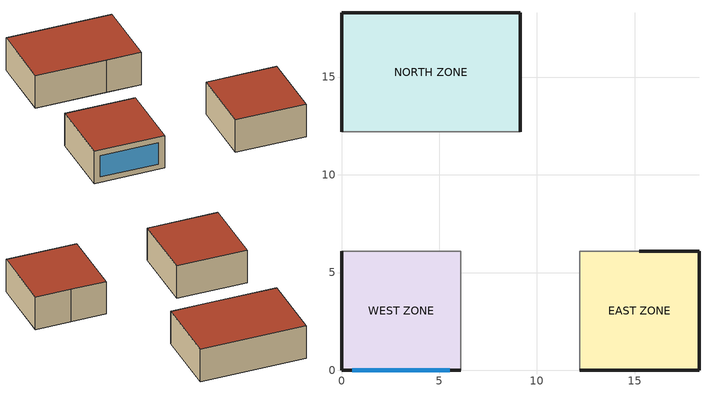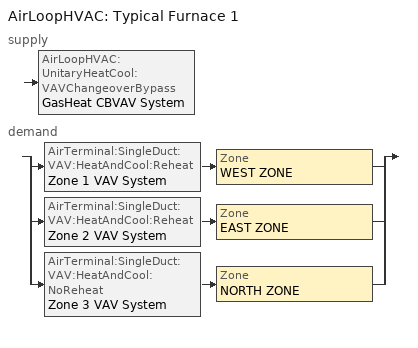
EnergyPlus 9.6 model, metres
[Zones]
WEST ZONE
 floor adiabatic (FLOOR SLAB 8 IN): 0,0 0,6.1 6.1,6.1 6.1,0 z0
 wall outside (EXTWALL80): 0,6.1 0,0 6.1,0 z0:3.05
 wall to NORTH ZONE (PARTITION06): 6.1,6.1 0,6.1 z0:3.05
 wall to EAST ZONE (PARTITION06): 6.1,0 6.1,6.1 z0:3.05
 window (WIN-CON-LIGHT): 0.55,0 5.55,0 z0.5:2.5
 roof outside (ROOF34): 0,6.1 0,0 6.1,0 6.1,6.1 z3.05
EAST ZONE
 floor adiabatic (FLOOR SLAB 8 IN): 12.19,0 12.19,6.1 18.29,6.1 18.29,0 z0
 wall outside (EXTWALL80): 12.19,0 18.29,0 18.29,6.1 15.24,6.1 z0:3.05
 wall to NORTH ZONE (PARTITION06): 15.24,6.1 12.19,6.1 z0:3.05
 roof outside (ROOF34): 12.19,6.1 12.19,0 18.29,0 18.29,6.1 z3.05
NORTH ZONE
 floor adiabatic (FLOOR SLAB 8 IN): 0,12.19 0,18.29 9.14,18.29 9.14,12.19 z0
 wall outside (EXTWALL80): 9.14,12.19 9.14,18.29 0,18.29 0,12.19 z0:3.05
 roof outside (ROOF34): 0,18.29 0,12.19 9.14,12.19 9.14,18.29 z3.05
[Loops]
AirLoopHVAC 'Typical Furnace 1'
 supply: AirLoopHVAC:UnitaryHeatCool:VAVChangeoverBypass 'GasHeat CBVAV System'
 demand: split
  | AirTerminal:SingleDuct:VAV:HeatAndCool:Reheat 'Zone 1 VAV System' > Zone 'WEST ZONE'
  | AirTerminal:SingleDuct:VAV:HeatAndCool:Reheat 'Zone 2 VAV System' > Zone 'EAST ZONE'
  | AirTerminal:SingleDuct:VAV:HeatAndCool:NoReheat 'Zone 3 VAV System' > Zone 'NORTH ZONE'
[Building]
NONE: North Axis {deg}=0; Terrain=Suburbs; Loads Convergence Tolerance Value {W}=0.04; Temperature Convergence Tolerance Value {deltaC}=0.4; Solar Distribution=FullInteriorAndExterior; Maximum Number of Warmup Days=25; Minimum Number of Warmup Days=6
[Site:Location]
Miami Intl Ap FL USA WMO=722020: Latitude {deg}=25.82; Longitude {deg}=-80.3; Time Zone {hr}=-5; Elevation {m}=11
[SizingPeriod:DesignDay] Day of Month=21; Humidity Condition Type=Wetbulb; Barometric Pressure {Pa}=101217; Rain Indicator=No; Snow Indicator=No; Daylight Saving Time Indicator=No; Solar Model Indicator=ASHRAEClearSky
Name | Month | Day Type | Maximum Dry-Bulb Temperature {C} | Daily Dry-Bulb Temperature Range {deltaC} | Wetbulb or DewPoint at Maximum Dry-Bulb {C} | Wind Speed {m/s} | Wind Direction {deg} | Sky Clearness
Miami Intl Ap Ann Htg 99.6% Condns DB | 1 | WinterDesignDay | 8.7 | 0 | 8.7 | 3.8 | 340 | 0
Miami Intl Ap Ann Clg .4% Condns DB=>MWB | 7 | SummerDesignDay | 33.2 | 6.7 | 25.3 | 4.5 | 140 | 1
[Site:GroundTemperature:BuildingSurface]
20.03, 20.03, 20.13, 20.3, 20.43, 20.52, 20.62, 20.77, 20.78, 20.55, 20.44, 20.2
[Material] Thermal Absorptance=0.9
Name | Roughness | Thickness {m} | Conductivity {W/m-K} | Density {kg/m3} | Specific Heat {J/kg-K} | Solar Absorptance | Visible Absorptance
A1 - 1 IN STUCCO | Smooth | 0.0253898 | 0.691831 | 1858.142 | 836.8 | 0.92 | 0.92
C4 - 4 IN COMMON BRICK | Rough | 0.101498 | 0.726422 | 1922.216 | 836.8 | 0.76 | 0.76
E1 - 3 / 4 IN PLASTER OR GYP BOARD | Smooth | 0.01905 | 0.726422 | 1601.846 | 836.8 | 0.92 | 0.92
C6 - 8 IN CLAY TILE | Smooth | 0.203302 | 0.570761 | 1121.292 | 836.8 | 0.82 | 0.82
C10 - 8 IN HW CONCRETE | MediumRough | 0.203302 | 1.729577 | 2242.585 | 836.8 | 0.65 | 0.65
E2 - 1 / 2 IN SLAG OR STONE | Rough | 0.0127102 | 1.435549 | 881.0155 | 1673.6 | 0.55 | 0.55
E3 - 3 / 8 IN FELT AND MEMBRANE | Rough | 0.00954024 | 0.190253 | 1121.292 | 1673.6 | 0.75 | 0.75
B5 - 1 IN DENSE INSULATION | VeryRough | 0.0253898 | 0.0432394 | 91.30524 | 836.8 | 0.5 | 0.5
C12 - 2 IN HW CONCRETE | MediumRough | 0.0509016 | 1.729577 | 2242.585 | 836.8 | 0.65 | 0.65
[WindowMaterial:Glazing]
WIN-LAY-GLASS-LIGHT: Optical Data Type=SpectralAverage; Thickness {m}=0.003; Solar Transmittance at Normal Incidence=0.9; Front Side Solar Reflectance at Normal Incidence=0.031; Back Side Solar Reflectance at Normal Incidence=0.031; Visible Transmittance at Normal Incidence=0.9; Front Side Visible Reflectance at Normal Incidence=0.05; Back Side Visible Reflectance at Normal Incidence=0.05; Infrared Transmittance at Normal Incidence=0; Front Side Infrared Hemispherical Emissivity=0.84; Back Side Infrared Hemispherical Emissivity=0.84; Conductivity {W/m-K}=0.9
[Construction]
EXTWALL80: A1 - 1 IN STUCCO, C4 - 4 IN COMMON BRICK, E1 - 3 / 4 IN PLASTER OR GYP BOARD
PARTITION06: E1 - 3 / 4 IN PLASTER OR GYP BOARD, C6 - 8 IN CLAY TILE, E1 - 3 / 4 IN PLASTER OR GYP BOARD
FLOOR SLAB 8 IN: C10 - 8 IN HW CONCRETE
ROOF34: E2 - 1 / 2 IN SLAG OR STONE, E3 - 3 / 8 IN FELT AND MEMBRANE, B5 - 1 IN DENSE INSULATION, C12 - 2 IN HW CONCRETE
WIN-CON-LIGHT: WIN-LAY-GLASS-LIGHT
[Zone] Type=1; Multiplier=1; Ceiling Height {m}=autocalculate; Volume {m3}=autocalculate
WEST ZONE; EAST ZONE; NORTH ZONE
[People] Number of People Schedule=OFFICE OCCUPANCY; Number of People Calculation Method=people; Fraction Radiant=0.3; Activity Level Schedule=Activity Sch; Carbon Dioxide Generation Rate {m3/s-W}=3.82E-8; Mean Radiant Temperature Calculation Type=zoneaveraged; Work Efficiency Schedule=Work Eff Sch; Clothing Insulation Calculation Method=ClothingInsulationSchedule; Clothing Insulation Schedule=Clothing Sch; Air Velocity Schedule=Air Velo Sch; Thermal Comfort Model 1 Type=FANGER
Name | Zone or ZoneList | Number of People
WEST ZONE | WEST ZONE | 3
EAST ZONE | EAST ZONE | 3
NORTH ZONE | NORTH ZONE | 4
[Lights] Schedule=OFFICE LIGHTING; Design Level Calculation Method=LightingLevel; Return Air Fraction=0; Fraction Radiant=0.2; Fraction Visible=0.2; Fraction Replaceable=0
Name | Zone or ZoneList | Lighting Level {W}
EAST ZONE Lights 1 | EAST ZONE | 1464.375
NORTH ZONE Lights 1 | NORTH ZONE | 878.6252
[ElectricEquipment] Schedule=INTERMITTENT; Design Level Calculation Method=EquipmentLevel; Fraction Latent=0; Fraction Radiant=0.3; Fraction Lost=0
Name | Zone or ZoneList | Design Level {W}
WEST ZONE ElecEq 1 | WEST ZONE | 2928.751
EAST ZONE ElecEq 1 | EAST ZONE | 1464.375
NORTH ZONE ElecEq 1 | NORTH ZONE | 2928.751
[Sizing:Zone] Zone Cooling Design Supply Air Temperature Input Method=SupplyAirTemperature; Zone Cooling Design Supply Air Temperature {C}=10; Zone Heating Design Supply Air Temperature Input Method=SupplyAirTemperature; Zone Heating Design Supply Air Temperature {C}=50; Zone Cooling Design Supply Air Humidity Ratio {kgWater/kgDryAir}=0.008; Zone Heating Design Supply Air Humidity Ratio {kgWater/kgDryAir}=0.008; Zone Heating Sizing Factor=0; Zone Cooling Sizing Factor=0; Cooling Design Air Flow Method=DesignDay; Cooling Design Air Flow Rate {m3/s}=0; Heating Design Air Flow Method=DesignDay; Heating Design Air Flow Rate {m3/s}=0; Account for Dedicated Outdoor Air System=No; Dedicated Outdoor Air System Control Strategy=NeutralSupplyAir; Dedicated Outdoor Air Low Setpoint Temperature for Design {C}=autosize; Dedicated Outdoor Air High Setpoint Temperature for Design {C}=autosize
Name | Design Specification Outdoor Air Object
WEST ZONE | SZ DSOA WEST ZONE
EAST ZONE | SZ DSOA EAST ZONE
NORTH ZONE | SZ DSOA NORTH ZONE
[DesignSpecification:OutdoorAir] Outdoor Air Method=flow/person; Outdoor Air Flow per Person {m3/s-person}=0.00944; Outdoor Air Flow per Zone Floor Area {m3/s-m2}=0; Outdoor Air Flow per Zone {m3/s}=0
SZ DSOA WEST ZONE; SZ DSOA EAST ZONE; SZ DSOA NORTH ZONE
[Sizing:System]
Typical Furnace 1: Type of Load to Size On=sensible; Design Outdoor Air Flow Rate {m3/s}=autosize; Central Heating Maximum System Air Flow Ratio=0.3; Preheat Design Temperature {C}=7; Preheat Design Humidity Ratio {kgWater/kgDryAir}=0.008; Precool Design Temperature {C}=11; Precool Design Humidity Ratio {kgWater/kgDryAir}=0.008; Central Cooling Design Supply Air Temperature {C}=10; Central Heating Design Supply Air Temperature {C}=30; Type of Zone Sum to Use=noncoincident; 100% Outdoor Air in Cooling=no; 100% Outdoor Air in Heating=no; Central Cooling Design Supply Air Humidity Ratio {kgWater/kgDryAir}=0.008; Central Heating Design Supply Air Humidity Ratio {kgWater/kgDryAir}=0.008; Cooling Supply Air Flow Rate Method=DesignDay; Cooling Supply Air Flow Rate {m3/s}=0; Heating Supply Air Flow Rate Method=DesignDay; Heating Supply Air Flow Rate {m3/s}=0; Zone Maximum Outdoor Air Fraction=1; Cooling Design Capacity Method=CoolingDesignCapacity; Cooling Design Capacity {W}=autosize; Heating Design Capacity Method=HeatingDesignCapacity; Heating Design Capacity {W}=autosize; Central Cooling Capacity Control Method=VAV
[ZoneControl:Thermostat] Control Type Schedule=Zone Control Type Sched; Control 1=Temperature Setpoints
Name | Zone or ZoneList
Zone 1 Thermostat | NORTH ZONE
Zone 2 Thermostat | WEST ZONE
Zone 3 Thermostat | EAST ZONE
[ThermostatSetpoint:DualSetpoint]
Temperature Setpoints: Heating Setpoint Temperature Schedule=Heating Setpoints; Cooling Setpoint Temperature Schedule=Cooling Setpoints
[AirTerminal:SingleDuct:VAV:HeatAndCool:NoReheat]
Zone 3 VAV System: Availability Schedule=FanAndCoilAvailSched; Maximum Air Flow Rate {m3/s}=autosize; Zone Minimum Air Flow Fraction=0.25
[AirTerminal:SingleDuct:VAV:HeatAndCool:Reheat] Availability Schedule=FanAndCoilAvailSched; Maximum Air Flow Rate {m3/s}=autosize; Zone Minimum Air Flow Fraction=0.25; Maximum Hot Water or Steam Flow Rate {m3/s}=0; Minimum Hot Water or Steam Flow Rate {m3/s}=0; Convergence Tolerance=0.001
Name | Reheat Coil
Zone 1 VAV System | Reheat Coil Zone 1
Zone 2 VAV System | Reheat Coil Zone 2
[Zone equipment]
WEST ZONE: Zone 1 VAV System
EAST ZONE: Zone 2 VAV System
NORTH ZONE: Zone 3 VAV System
[Fan:OnOff]
Supply Fan 1: Availability Schedule=FanAndCoilAvailSched; Fan Total Efficiency=0.7; Pressure Rise {Pa}=600; Maximum Flow Rate {m3/s}=autosize; Motor Efficiency=0.9; Motor In Airstream Fraction=1
[Coil:Cooling:DX]
ACDXCoil 2: Availability Schedule=FanAndCoilAvailSched; Performance Object=ACDXCoil 2 Performance
[Coil:Cooling:DX:CurveFit:Performance]
ACDXCoil 2 Performance: Capacity Control Method=Discrete; Compressor Fuel Type=Electricity; Base Operating Mode=ACDXCoil 2 Normal Operating Mode
[Coil:Cooling:DX:CurveFit:OperatingMode]
ACDXCoil 2 Normal Operating Mode: Rated Gross Total Cooling Capacity {W}=autosize; Rated Evaporator Air Flow Rate {m3/s}=autosize; Apply Latent Degradation to Speeds Greater than 1=Yes; Nominal Speed Number=2; Speed 1=ACDXCoil 2 Normal Mode Stage 1 Performance; Speed 2=ACDXCoil 2 Normal Mode Stage 2 Performance
[Coil:Cooling:DX:CurveFit:Speed] Gross Sensible Heat Ratio=autosize; Gross Cooling COP {W/W}=3.56; Total Cooling Capacity Modifier Function of Temperature Curve=WindAC2CoolCapFT; Total Cooling Capacity Modifier Function of Air Flow Fraction Curve=WindACCoolCapFFF; Energy Input Ratio Modifier Function of Temperature Curve=WindAC2EIRFT; Energy Input Ratio Modifier Function of Air Flow Fraction Curve=WindACEIRFFF; Part Load Fraction Correlation Curve=WindACPLFFPLR
Name | Gross Total Cooling Capacity Fraction | Evaporator Air Flow Rate Fraction | Active Fraction of Coil Face Area | Condenser Air Flow Rate Fraction | Evaporative Condenser Pump Power Fraction
ACDXCoil 2 Normal Mode Stage 1 Performance | 0.5 | 0.5 | 0.6
ACDXCoil 2 Normal Mode Stage 2 Performance | 1 | 1 | 1 | 1 | 1
[Coil:Heating:Electric] Availability Schedule=FanAndCoilAvailSched; Efficiency=1; Nominal Capacity {W}=autosize
Reheat Coil Zone 1; Reheat Coil Zone 2
[Coil:Heating:Fuel]
Furnace Heating Coil 1: Availability Schedule=FanAndCoilAvailSched; Fuel Type=NaturalGas; Burner Efficiency=0.8; Nominal Capacity {W}=autosize
[AirLoopHVAC:UnitaryHeatCool:VAVChangeoverBypass]
GasHeat CBVAV System: Availability Schedule=FanAndCoilAvailSched; Cooling Supply Air Flow Rate {m3/s}=autosize; Heating Supply Air Flow Rate {m3/s}=autosize; No Load Supply Air Flow Rate {m3/s}=autosize; Cooling Outdoor Air Flow Rate {m3/s}=autosize; Heating Outdoor Air Flow Rate {m3/s}=autosize; No Load Outdoor Air Flow Rate {m3/s}=autosize; Outdoor Air Flow Rate Multiplier Schedule=Outdoor Air Multiplier Schedule; Supply Air Fan=Supply Fan 1; Supply Air Fan Placement=BlowThrough; Supply Air Fan Operating Mode Schedule=Fan OpMode Schedule; Cooling Coil=ACDXCoil 2; Heating Coil=Furnace Heating Coil 1; Priority Control Mode=CoolingPriority; Minimum Outlet Air Temperature During Cooling Operation {C}=10; Maximum Outlet Air Temperature During Heating Operation {C}=50; Dehumidification Control Type=None
[AirLoopHVAC]
Typical Furnace 1: Design Supply Air Flow Rate {m3/s}=1.75
[AvailabilityManager:ScheduledOn]
Furnace 1 AvailOn: Schedule=FanAndCoilAvailSched
[AvailabilityManager:ScheduledOff]
Furnace 1 AvailOff: Schedule=FanAndCoilAvailSched
[Schedule:Compact]
Activity Sch: Through: 12/31, For: AllDays, Until: 24:00, 131.8
Work Eff Sch: Through: 12/31, For: AllDays, Until: 24:00, 0
Clothing Sch: Through: 12/31, For: AllDays, Until: 24:00, 1
Air Velo Sch: Through: 12/31, For: AllDays, Until: 24:00, 0.137
OFFICE OCCUPANCY: Through: 12/31, For: WeekDays SummerDesignDay, Until: 8:00, 0, Until: 8:00, 0.5, Until: 12:00, 1, Until: 13:00, 0.5, Until: 16:00, 1, Until: 16:30, 0.1, Until: 24:00, 0, For: AllOtherDays, Until: 24:00, 0
INTERMITTENT: Through: 12/31, For: WeekDays SummerDesignDay, Until: 8:00, 0, Until: 17:00, 1, Until: 24:00, 0, For: AllOtherDays, Until: 24:00, 0
OFFICE LIGHTING: Through: 12/31, For: WeekDays SummerDesignDay, Until: 6:00, 0.05, Until: 7:00, 0.2, Until: 17:00, 1, Until: 17:30, 0.5, Until: 24:00, 0.05, For: AllOtherDays, Until: 24:00, 0.05
FanAndCoilAvailSched: Through: 3/31, For: AllDays, Until: 24:00, 1, Through: 9/30, For: WeekDays SummerDesignDay, Until: 7:00, 0, Until: 17:00, 1, Until: 24:00, 0, For: AllOtherDays, Until: 24:00, 0, Through: 12/31, For: AllDays, Until: 24:00, 1
Heating Setpoints: Through: 12/31, For: AllDays, Until:  7:00, 15, Until: 17:00, 20, Until: 24:00, 15
Cooling Setpoints: Through: 12/31, For: AllDays, Until:  7:00, 30, Until: 17:00, 22.3, Until: 24:00, 30
Zone Control Type Sched: Through: 12/31, For: AllDays, Until: 24:00, 4
Outdoor Air Multiplier Schedule; Fan OpMode Schedule: Through: 12/31, For: AllDays, Until:  7:00, 0, Until: 17:00, 1, Until: 24:00, 0
[Curve:Quadratic]
Name | Coefficient1 Constant | Coefficient2 x | Coefficient3 x**2 | Minimum Value of x | Maximum Value of x
WindACCoolCapFFF | 0.8 | 0.2 | 0 | 0.5 | 1.5
WindACEIRFFF | 1.1552 | -0.1808 | 0.0256 | 0.5 | 1.5
WindACPLFFPLR | 0.85 | 0.15 | 0 | 0 | 1
[Curve:Biquadratic] Minimum Value of x=-100; Maximum Value of x=100; Minimum Value of y=-100; Maximum Value of y=100; Input Unit Type for X=Temperature; Input Unit Type for Y=Temperature; Output Unit Type=Dimensionless
Name | Coefficient1 Constant | Coefficient2 x | Coefficient3 x**2 | Coefficient4 y | Coefficient5 y**2 | Coefficient6 x*y
WindAC2CoolCapFT | 1.06794 | -0.0312618 | 0.00197431 | -0.00272643 | -5.52654e-05 | -6.31169e-05
WindAC2EIRFT | 0.17406 | 0.0222815 | -0.000134077 | 0.028298 | 0.000485106 | -0.00167709
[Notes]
ChangeoverBypassVAV.idf
Basic file description:  1 story building divided into 3 interior conditioned zones. Roof with no plenum.
Slab on grade.
Highlights:              Example of a Changeover Bypass VAV system with multistage DX cooling coil
and gas heating coil.
Simulation Location/Run: Miami Intl Ap FL USA WMO=722020, 2 design days, 1 run period,
Run Control executes the design days only.
Location:                Miami, FL
Design Days:             Miami Intl Ap FL USA Annual Heating 99.6%, MaxDB=8.7°C
Miami Intl Ap FL USA Annual Cooling (DB=>MWB) .4%, MaxDB=33.2°C MWB=25.3°C
Run Period (Weather File): Winter 1/21, Summer 7/21.
Run Control:             Zone and System sizing required (design day runs only, see RUN CONTROL object)
Building: Single floor rectangular L-shaped building 40 ft south wall, 40 ft west wall, zone height 10 feet.
There is a single window in the West zone south wall. The walls are 1 in stucco over 4 in common brick
and gypboard. The roof is a built up roof with 1/2 in stone over 3/8 in felt over 1 in dense insulation
supported by 2 in heavy weight concrete. The window is single pane 3mm clear.
The window to wall ratio is approximately 0.07.
The building is oriented due north.
Floor Area:        130.1 m2 (1403 ft2)
Number of Stories: 1
Zone Description Details:
|       West         |         East           |    window = *
Internal gains description:     ZONE West  - lighting is 0 watts, equip is 2928.751 watts, 3 occupants
Internal gains description:     ZONE North - lighting is 878.6252 watts, equip is 2928.751 watts, 4 occupants
Internal gains description:     ZONE East  - lighting is 1464.375 watts, equip is 1464.375 watts, 3 occupants
Interzone Surfaces:             3 interzone surfaces (see diagram)
Internal Mass:                  None
Windows:                        1 - single pane clear 3mm glass
Detached Shading:               None
Daylight:                       None
Natural Ventilation:            None
Compact Schedules:              Yes
Solair Distribution:            FullInteriorAndExterior
HVAC:                           3 zone central system using single air loop. DX cooling coil and gas heating coil.
Thermostat setting at 20 C in winter with 15 C set back temperature, 24 C in summer
with 30 C set back temperature. Cooling coil off in winter, heating coil on all year.
Zonal Equipment:                3 - AIR DISTRIBUTION UNIT
(2 ea. Single Duct:VAVHeatandCool:Reheat, 1 ea. Single Duct:VAVHeatandCool:NoReheat)
Central Air Handling Equipment: Yes
System Equipment Autosize:      No
Purchased Cooling:              No
Purchased Heating:              No
Purchased Chilled Water:        No
Purchased Hot Water:            No
HVAC System:                    UNITARYSYSTEM:VAV:CHANGEOVERBYPASS
Coils:                          COIL:DX:MULTIMODE:COOLINGEMPIRICAL, Coil:Heating:Fuel
Pumps:                          None
Boilers:                        None
Chillers:                       None
Towers:                         None
Standard Reports:               None
Timestep or Hourly Variables:   Timestep
Time bins Report:               None
HTML Report:                    None
Environmental Emissions:        None
Utility Tariffs:                None
Data Source=ASHRAE 2009 Annual Design Conditions
